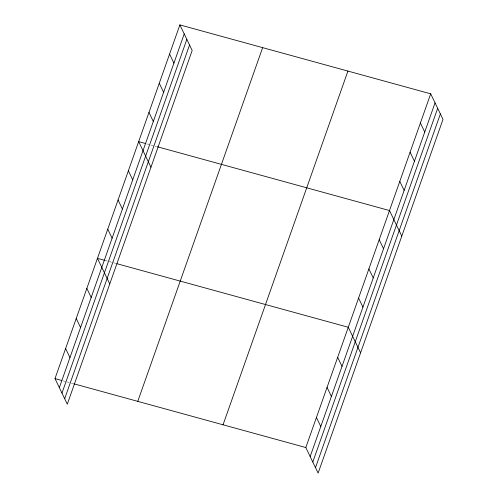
<?xml version="1.0" encoding="UTF-8"?>
<svg xmlns="http://www.w3.org/2000/svg" width="498" height="498" viewBox="0 0 498 498"><rect width="100%" height="100%" fill="white"/><g stroke="black" fill="none" stroke-linecap="round" stroke-linejoin="round"><path stroke-width="0.37" stroke-dasharray="2.49 1.87" d="M146.866 143.878L154.324 145.933M155.071 146.138L156.565 146.543M104.916 260.404L116.096 263.479M63.202 380.877L66.184 381.692M66.931 381.898L70.66 382.925M71.401 383.13L72.895 383.535"/><path stroke-width="0.75" d="M179.878 24.9L192.178 50.46L67.298 404.177L54.998 378.617L179.878 24.9L430.702 93.823L443.002 119.383L318.122 473.1L305.822 447.54L430.702 93.823M59.343 387.643L184.223 33.926M61.97 393.103L186.843 39.379M64.672 398.724L189.551 45.001M137.772 401.363L262.645 47.646M223.054 424.8L347.928 71.077M310.167 456.566L435.047 102.849M312.794 462.026L437.674 108.303M315.495 467.647L440.375 113.924M145.379 143.474L138.668 141.625L150.969 167.185M157.306 146.748L389.492 210.548L401.793 236.108M104.916 260.404L97.459 258.356L109.759 283.916M116.843 263.685L348.283 327.279L360.583 352.833M54.998 378.617L61.708 380.466M73.642 383.74L305.822 447.54M420.399 123.006L424.744 132.032M410.097 152.189L414.442 161.209M399.794 181.365L404.139 190.392M379.19 239.731L383.535 248.757M368.887 268.914L373.232 277.94M358.585 298.097L362.93 307.123M337.669 357.346L342.014 366.366M169.575 54.083L173.914 63.109M327.055 387.407L331.394 396.433M159.273 83.266L163.612 92.292M316.435 417.473L320.78 426.5M148.97 112.448L153.309 121.468M128.366 170.808L132.705 179.834M118.063 199.991L122.402 209.017M107.761 229.173L112.1 238.2M86.845 288.423L91.184 297.449M76.225 318.49L80.57 327.516M65.612 348.556L69.957 357.576"/></g></svg>
